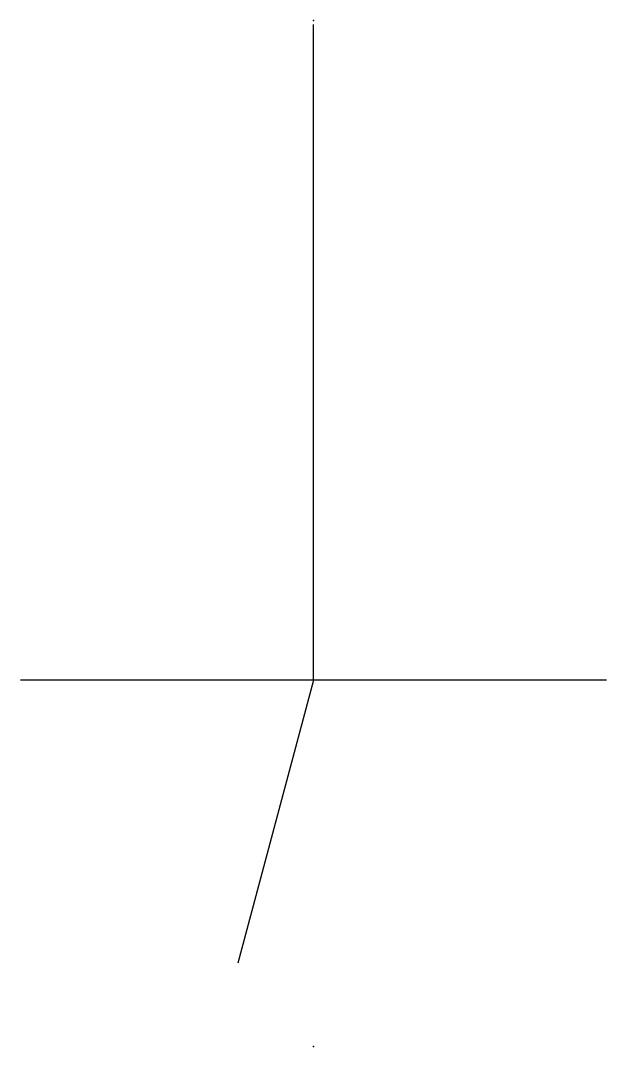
# Model space of a CAD drawing. Extents: x -2 to 2, y -7 to 0.
import ezdxf

# ---------------------------------------------------------------- set-up
doc = ezdxf.new("R2010")
doc.units = 0
doc.layers.get('0').update_dxf_attribs({"linetype": 'CONTINUOUS'})
doc.layers.add('C', color=6, linetype='CONTINUOUS')

msp = doc.modelspace()

# ---------------------------------------------------------------- linework, layer by layer
at = {"color": 0}
for p, q in [((0, -4.5), (0, -0.0279)), ((2, -4.5), (-2, -4.5)), ((0, -4.5), (-0.5176, -6.4319))]:
    msp.add_line(p, q, dxfattribs=at)
at = {"layer": 'C', "color": 0, "linetype": 'CONTINUOUS'}
for p in [(0, 0), (0, -7)]:
    msp.add_point(p, dxfattribs=at)

doc.saveas('drawing.dxf')
